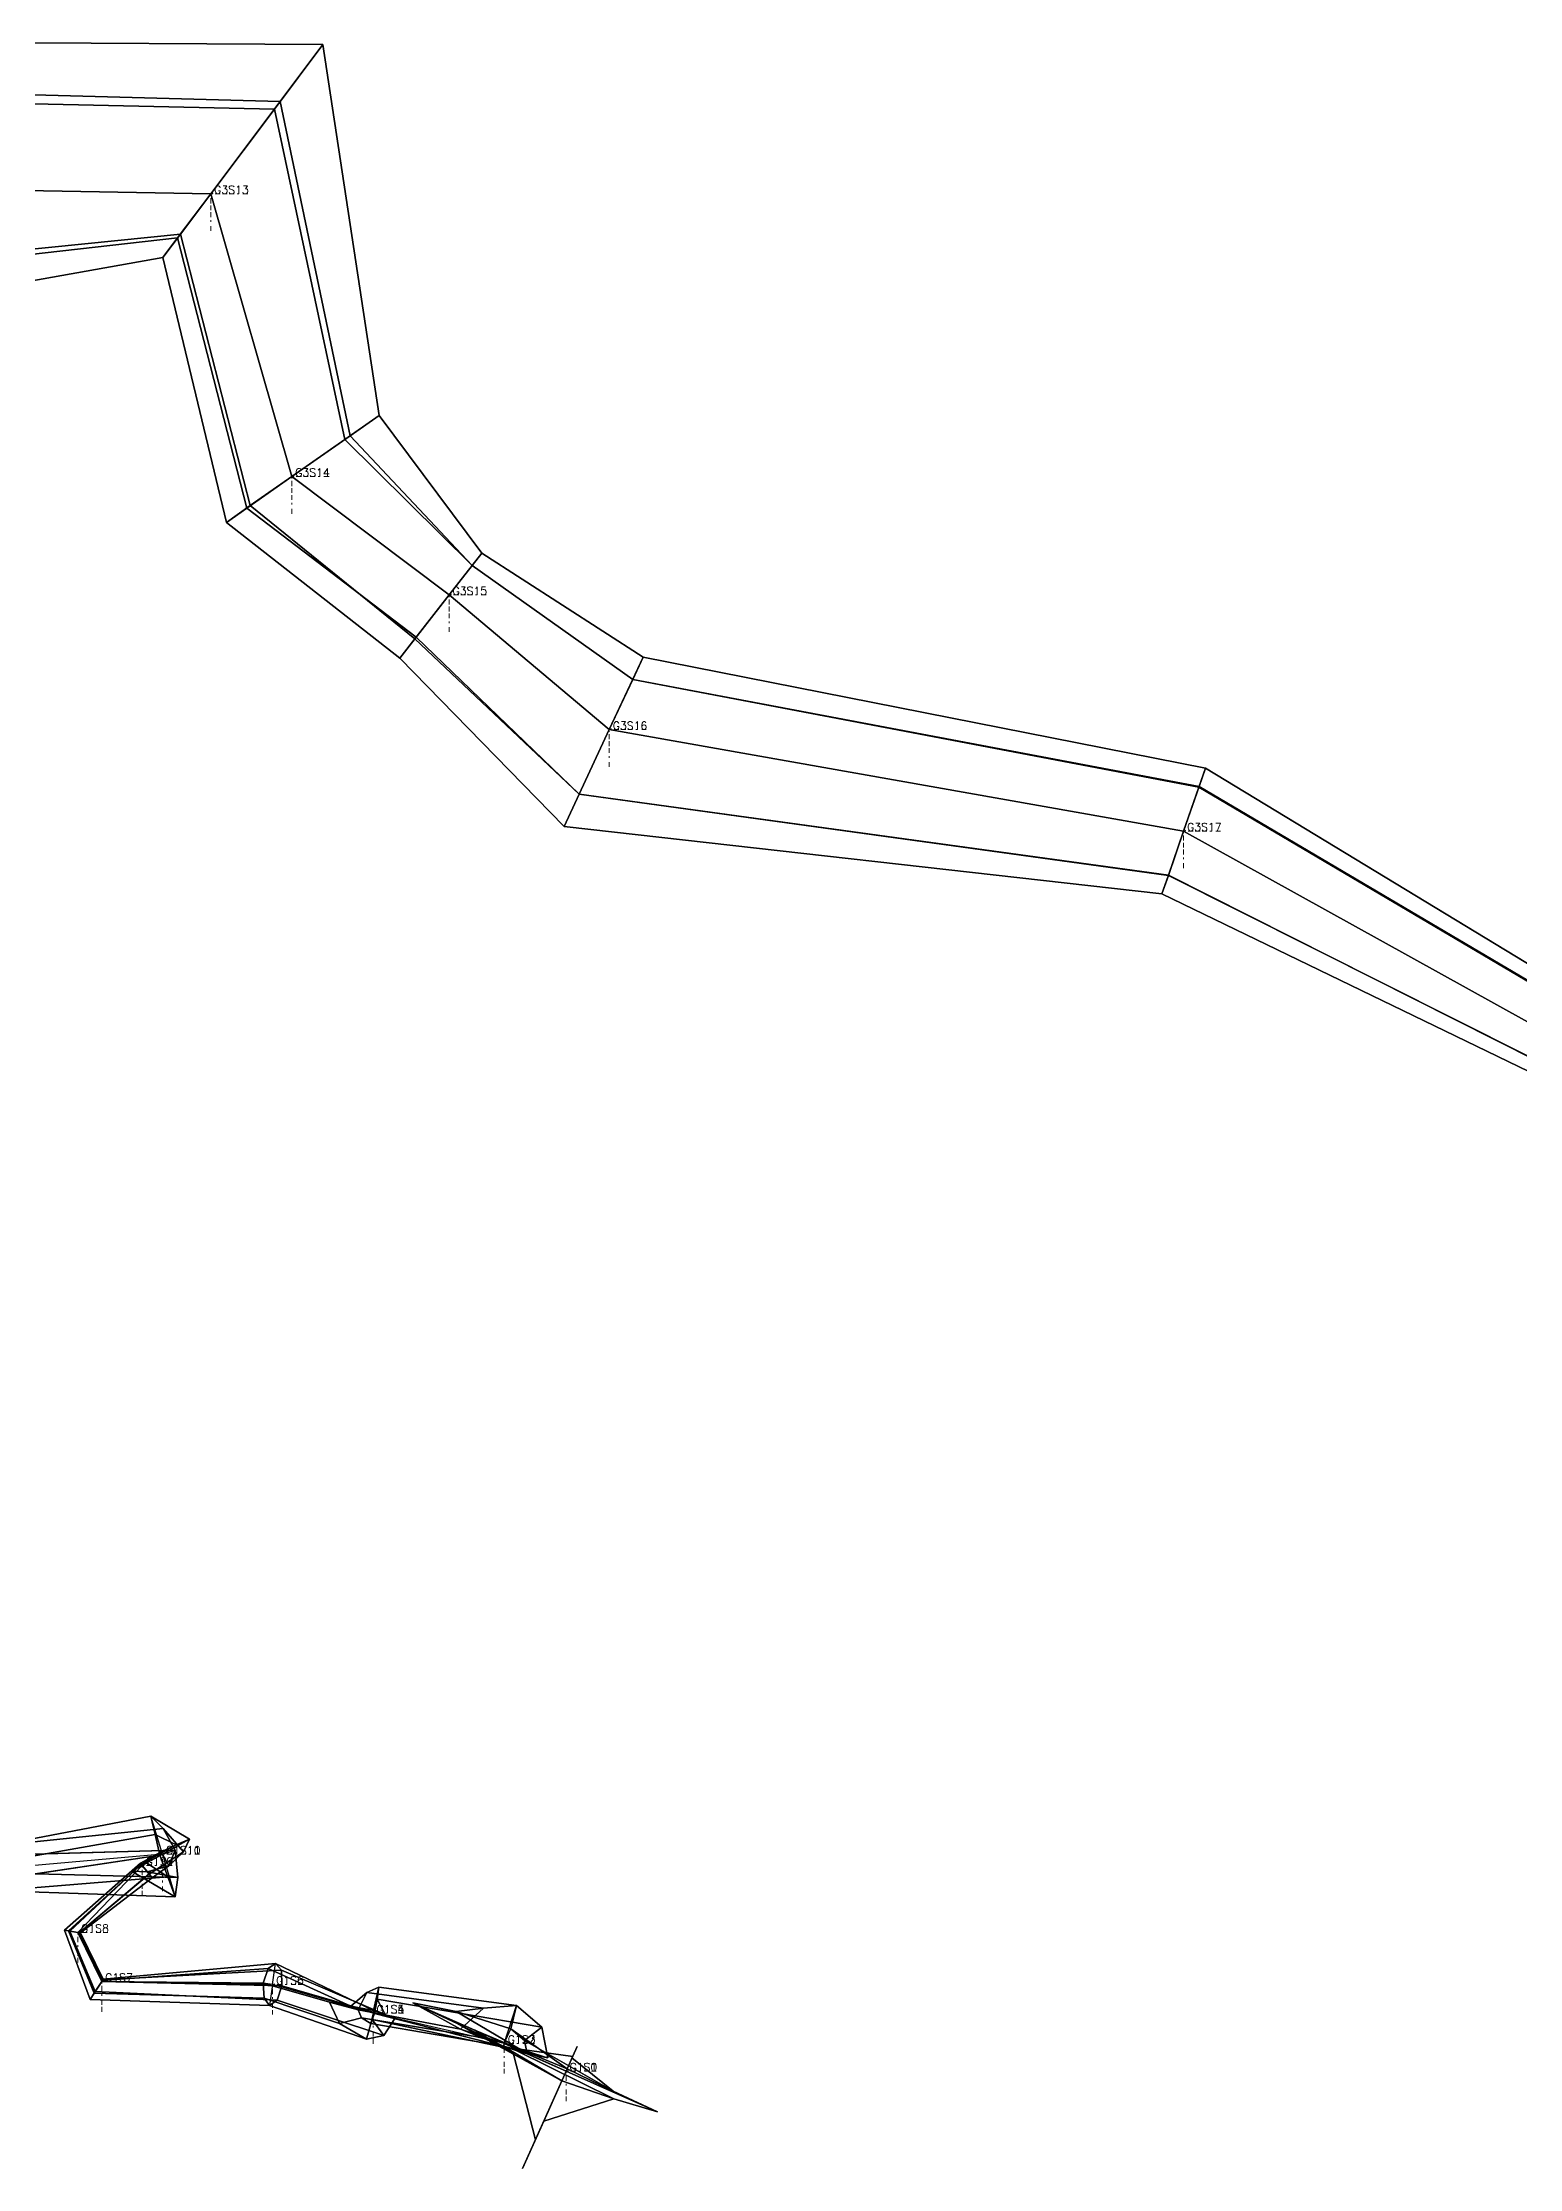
# Model space of a CAD drawing. Extents: x 34233638 to 35010029, y 7400000 to 8016345.
# Drawn here: x 34720131 to 34725671, y 7512400 to 7520370 of the extents above; entities that cross this region are included whole.
import ezdxf

# ---------------------------------------------------------------- set-up
doc = ezdxf.new("R2010")
doc.units = 0
doc.header["$LTSCALE"] = 6
doc.header["$MEASUREMENT"] = 0
doc.header["$PDMODE"] = 1
for name, color, linetype in [('T-3DF1', 245, 'CONTINUOUS'), ('T-3DF2', 243, 'CONTINUOUS'), ('T-3DF3', 241, 'CONTINUOUS'), ('T-3DF4', 243, 'CONTINUOUS'), ('T-3DF5', 245, 'CONTINUOUS'), ('T-3DF6', 247, 'CONTINUOUS'), ('T-3DF7', 249, 'CONTINUOUS'), ('T-3DF8', 247, 'CONTINUOUS'), ('V-FIL', 41, 'CONTINUOUS'), ('V-PROFIL', 65, 'CONTINUOUS'), ('V-PROFIL-C', 65, 'CONTINUOUS'), ('V-PROFIL-P', 65, 'CONTINUOUS'), ('V-STATION', 7, 'CONTINUOUS'), ('V-STATION-C1', 7, 'CONTINUOUS'), ('V-STATION-C2', 7, 'CONTINUOUS'), ('X-CONTOUR', 7, 'CONTINUOUS')]:
    doc.layers.add(name, color=color, linetype=linetype)
doc.styles.add('SIMPLEX', font='simplex')

msp = doc.modelspace()

# ---------------------------------------------------------------- linework, layer by layer
at = {"layer": 'T-3DF1'}
for points in [[(34719877, 7520370, -45405), (34719726, 7520184, -45210), (34721023, 7520149, -45142), (34721183, 7520362, -45266)], [(34721183, 7520362, -45266), (34721023, 7520149, -45142), (34721285, 7518896, -44975), (34721394, 7518972, -45111)], [(34721394, 7518972, -45111), (34721285, 7518896, -44975), (34721742, 7518409, -44692), (34721779, 7518456, -44798)], [(34721779, 7518456, -44798), (34721742, 7518409, -44692), (34722345, 7517982, -44533), (34722384, 7518066, -44673)], [(34722384, 7518066, -44673), (34722345, 7517982, -44533), (34724469, 7517581, -44037), (34724493, 7517650, -44248)], [(34724493, 7517650, -44248), (34724469, 7517581, -44037), (34726340, 7516477, -43751), (34726298, 7516555, -43963)], [(34720571, 7513575, -3524), (34720553, 7513652, -3471), (34719553, 7513476, -3854), (34719565, 7513423, -3908)], [(34720576, 7513587, -2729), (34720632, 7513613, -2679), (34720553, 7513652, -3471), (34720571, 7513575, -3524)], [(34720499, 7513544, -2711), (34720502, 7513541, -2666), (34720632, 7513613, -2679), (34720576, 7513587, -2729)], [(34720214, 7513293, -2374), (34720229, 7513291, -2307), (34720502, 7513541, -2666), (34720499, 7513544, -2711)], [(34720310, 7513034, -2283), (34720325, 7513057, -2170), (34720229, 7513291, -2307), (34720214, 7513293, -2374)], [(34720983, 7513011, -1956), (34720962, 7513038, -1905), (34720325, 7513057, -2170), (34720310, 7513034, -2283)], [(34721346, 7512885, -1774), (34721245, 7512943, -1701), (34720962, 7513038, -1905), (34720983, 7513011, -1956)], [(34721362, 7512943, -1470), (34721328, 7512965, -1416), (34721245, 7512943, -1701), (34721346, 7512885, -1774)], [(34721860, 7512859, -1654), (34721777, 7512891, -1527), (34721328, 7512965, -1416), (34721362, 7512943, -1470)], [(34722079, 7512729, -400), (34721898, 7512828, -325), (34721686, 7512944, -632), (34721859, 7512859, -703)], [(34721859, 7512859, -703), (34721686, 7512944, -632), (34721777, 7512891, -1527), (34721860, 7512859, -1654)], [(34721932, 7512400), (34721980, 7512507, 283), (34721898, 7512828, -325), (34722079, 7512729, -400)]]:
    msp.add_3dface(points, dxfattribs=at)
at = {"layer": 'T-3DF2'}
for points in [[(34719726, 7520184, -45210), (34719437, 7519826, -45105), (34720762, 7519803, -45066), (34721023, 7520149, -45142)], [(34721023, 7520149, -45142), (34720762, 7519803, -45066), (34721066, 7518743, -44911), (34721285, 7518896, -44975)], [(34721285, 7518896, -44975), (34721066, 7518743, -44911), (34721656, 7518299, -44648), (34721742, 7518409, -44692)], [(34721742, 7518409, -44692), (34721656, 7518299, -44648), (34722257, 7517794, -44473), (34722345, 7517982, -44533)], [(34722345, 7517982, -44533), (34722257, 7517794, -44473), (34724411, 7517414, -43948), (34724469, 7517581, -44037)], [(34724469, 7517581, -44037), (34724411, 7517414, -43948), (34726439, 7516290, -43663), (34726340, 7516477, -43751)], [(34720553, 7513652, -3471), (34720537, 7513721, -3424), (34719589, 7513540, -3831), (34719553, 7513476, -3854)], [(34720632, 7513613, -2679), (34720683, 7513634, -2635), (34720537, 7513721, -3424), (34720553, 7513652, -3471)], [(34720502, 7513541, -2666), (34720505, 7513536, -2631), (34720683, 7513634, -2635), (34720632, 7513613, -2679)], [(34720229, 7513291, -2307), (34720263, 7513285, -2274), (34720505, 7513536, -2631), (34720502, 7513541, -2666)], [(34720325, 7513057, -2170), (34720353, 7513101, -2113), (34720263, 7513285, -2274), (34720229, 7513291, -2307)], [(34720962, 7513038, -1905), (34720959, 7513095, -1884), (34720353, 7513101, -2113), (34720325, 7513057, -2170)], [(34721245, 7512943, -1701), (34721208, 7513023, -1665), (34720959, 7513095, -1884), (34720962, 7513038, -1905)], [(34721328, 7512965, -1416), (34721315, 7512995, -1388), (34721208, 7513023, -1665), (34721245, 7512943, -1701)], [(34721898, 7512828, -325), (34721752, 7512918, -263), (34721520, 7513021, -566), (34721686, 7512944, -632)], [(34721686, 7512944, -632), (34721520, 7513021, -566), (34721699, 7512922, -1408), (34721777, 7512891, -1527)], [(34721777, 7512891, -1527), (34721699, 7512922, -1408), (34721315, 7512995, -1388), (34721328, 7512965, -1416)], [(34721980, 7512507, 283), (34722095, 7512765, 400), (34721752, 7512918, -263), (34721898, 7512828, -325)]]:
    msp.add_3dface(points, dxfattribs=at)
at = {"layer": 'T-3DF3'}
for points in [[(34719437, 7519826, -45105), (34719147, 7519469, -45210), (34720637, 7519638, -45126), (34720762, 7519803, -45066)], [(34720762, 7519803, -45066), (34720637, 7519638, -45126), (34720897, 7518624, -44971), (34721066, 7518743, -44911)], [(34721066, 7518743, -44911), (34720897, 7518624, -44971), (34721532, 7518141, -44695), (34721656, 7518299, -44648)], [(34721656, 7518299, -44648), (34721532, 7518141, -44695), (34722144, 7517552, -44537), (34722257, 7517794, -44473)], [(34722257, 7517794, -44473), (34722144, 7517552, -44537), (34724354, 7517247, -44037), (34724411, 7517414, -43948)], [(34724411, 7517414, -43948), (34724354, 7517247, -44037), (34726505, 7516167, -43756), (34726439, 7516290, -43663)], [(34720537, 7513721, -3424), (34720584, 7513675, -3463), (34719651, 7513578, -3854), (34719589, 7513540, -3831)], [(34720683, 7513634, -2635), (34720660, 7513587, -2669), (34720584, 7513675, -3463), (34720537, 7513721, -3424)], [(34720505, 7513536, -2631), (34720531, 7513503, -2655), (34720660, 7513587, -2669), (34720683, 7513634, -2635)], [(34720263, 7513285, -2274), (34720269, 7513284, -2319), (34720531, 7513503, -2655), (34720505, 7513536, -2631)], [(34720353, 7513101, -2113), (34720355, 7513105, -2193), (34720269, 7513284, -2319), (34720263, 7513285, -2274)], [(34720959, 7513095, -1884), (34720977, 7513150, -1905), (34720355, 7513105, -2193), (34720353, 7513101, -2113)], [(34721208, 7513023, -1665), (34721287, 7513009, -1716), (34720977, 7513150, -1905), (34720959, 7513095, -1884)], [(34721315, 7512995, -1388), (34721347, 7513060, -1412), (34721287, 7513009, -1716), (34721208, 7513023, -1665)], [(34721699, 7512922, -1408), (34721785, 7513001, -1489), (34721347, 7513060, -1412), (34721315, 7512995, -1388)], [(34721752, 7512918, -263), (34721921, 7512847, -330), (34721683, 7512988, -625), (34721520, 7513021, -566)], [(34721520, 7513021, -566), (34721683, 7512988, -625), (34721785, 7513001, -1489), (34721699, 7512922, -1408)], [(34722095, 7512765, 400), (34722120, 7512820, 243), (34721921, 7512847, -330), (34721752, 7512918, -263)]]:
    msp.add_3dface(points, dxfattribs=at)
at = {"layer": 'T-3DF4'}
for points in [[(34719147, 7519469, -45210), (34718996, 7519282, -45405), (34720582, 7519564, -45266), (34720637, 7519638, -45126)], [(34720637, 7519638, -45126), (34720582, 7519564, -45266), (34720821, 7518571, -45111), (34720897, 7518624, -44971)], [(34720897, 7518624, -44971), (34720821, 7518571, -45111), (34721471, 7518062, -44798), (34721532, 7518141, -44695)], [(34721532, 7518141, -44695), (34721471, 7518062, -44798), (34722088, 7517431, -44673), (34722144, 7517552, -44537)], [(34722144, 7517552, -44537), (34722088, 7517431, -44673), (34724330, 7517178, -44248), (34724354, 7517247, -44037)], [(34724354, 7517247, -44037), (34724330, 7517178, -44248), (34726533, 7516113, -43963), (34726505, 7516167, -43756)], [(34720584, 7513675, -3463), (34720628, 7513593, -3524), (34719704, 7513567, -3908), (34719651, 7513578, -3854)], [(34720660, 7513587, -2669), (34720605, 7513534, -2729), (34720628, 7513593, -3524), (34720584, 7513675, -3463)], [(34720531, 7513503, -2655), (34720542, 7513489, -2711), (34720605, 7513534, -2729), (34720660, 7513587, -2669)], [(34720269, 7513284, -2319), (34720273, 7513284, -2374), (34720542, 7513489, -2711), (34720531, 7513503, -2655)], [(34720355, 7513105, -2193), (34720358, 7513110, -2283), (34720273, 7513284, -2374), (34720269, 7513284, -2319)], [(34720977, 7513150, -1905), (34721005, 7513169, -1956), (34720358, 7513110, -2283), (34720355, 7513105, -2193)], [(34721287, 7513009, -1716), (34721373, 7512992, -1774), (34721005, 7513169, -1956), (34720977, 7513150, -1905)], [(34721347, 7513060, -1412), (34721393, 7513080, -1470), (34721373, 7512992, -1774), (34721287, 7513009, -1716)], [(34721785, 7513001, -1489), (34721909, 7513011, -1654), (34721393, 7513080, -1470), (34721347, 7513060, -1412)], [(34721683, 7512988, -625), (34721888, 7512923, -703), (34721909, 7513011, -1654), (34721785, 7513001, -1489)], [(34721921, 7512847, -330), (34722099, 7512774, -400), (34721888, 7512923, -703), (34721683, 7512988, -625)], [(34722120, 7512820, 243), (34722136, 7512857), (34722099, 7512774, -400), (34721921, 7512847, -330)]]:
    msp.add_3dface(points, dxfattribs=at)
at = {"layer": 'T-3DF5'}
for points in [[(34718996, 7519282, -45405), (34719175, 7519503, -45494), (34720648, 7519651, -45328), (34720582, 7519564, -45266)], [(34720582, 7519564, -45266), (34720648, 7519651, -45328), (34720910, 7518634, -45173), (34720821, 7518571, -45111)], [(34720821, 7518571, -45111), (34720910, 7518634, -45173), (34721528, 7518135, -44937), (34721471, 7518062, -44798)], [(34721471, 7518062, -44798), (34721528, 7518135, -44937), (34722144, 7517552, -44809), (34722088, 7517431, -44673)], [(34722088, 7517431, -44673), (34722144, 7517552, -44809), (34724355, 7517249, -44366), (34724330, 7517178, -44248)], [(34724330, 7517178, -44248), (34724355, 7517249, -44366), (34726505, 7516165, -44105), (34726533, 7516113, -43963)], [(34720628, 7513593, -3524), (34720639, 7513491, -3592), (34719717, 7513515, -3962), (34719704, 7513567, -3908)], [(34720605, 7513534, -2729), (34720523, 7513512, -2796), (34720639, 7513491, -3592), (34720628, 7513593, -3524)], [(34720273, 7513284, -2374), (34720269, 7513284, -2454), (34720531, 7513504, -2780), (34720542, 7513489, -2711)], [(34720542, 7513489, -2711), (34720531, 7513504, -2780), (34720523, 7513512, -2796), (34720605, 7513534, -2729)], [(34720358, 7513110, -2283), (34720356, 7513107, -2290), (34720269, 7513284, -2454), (34720273, 7513284, -2374)], [(34721005, 7513169, -1956), (34721027, 7513143, -2007), (34720356, 7513107, -2290), (34720358, 7513110, -2283)], [(34721373, 7512992, -1774), (34721416, 7512977, -1803), (34721027, 7513143, -2007), (34721005, 7513169, -1956)], [(34721393, 7513080, -1470), (34721386, 7513035, -1474), (34721416, 7512977, -1803), (34721373, 7512992, -1774)], [(34721909, 7513011, -1654), (34722004, 7512930, -1818), (34721386, 7513035, -1474), (34721393, 7513080, -1470)], [(34721888, 7512923, -703), (34721939, 7512880, -726), (34722004, 7512930, -1818), (34721909, 7513011, -1654)], [(34722099, 7512774, -400), (34722272, 7512690, -470), (34721939, 7512880, -726), (34721888, 7512923, -703)], [(34722136, 7512857), (34722117, 7512815, -6), (34722272, 7512690, -470), (34722099, 7512774, -400)]]:
    msp.add_3dface(points, dxfattribs=at)
at = {"layer": 'T-3DF6'}
for points in [[(34719175, 7519503, -45494), (34719437, 7519826, -45555), (34720762, 7519803, -45366), (34720648, 7519651, -45328)], [(34720648, 7519651, -45328), (34720762, 7519803, -45366), (34721066, 7518743, -45211), (34720910, 7518634, -45173)], [(34720910, 7518634, -45173), (34721066, 7518743, -45211), (34721656, 7518299, -44998), (34721528, 7518135, -44937)], [(34721528, 7518135, -44937), (34721656, 7518299, -44998), (34722257, 7517794, -44873), (34722144, 7517552, -44809)], [(34722144, 7517552, -44809), (34722257, 7517794, -44873), (34724411, 7517414, -44418), (34724355, 7517249, -44366)], [(34724355, 7517249, -44366), (34724411, 7517414, -44418), (34726439, 7516290, -44163), (34726505, 7516165, -44105)], [(34720639, 7513491, -3592), (34720629, 7513419, -3636), (34719681, 7513451, -3985), (34719717, 7513515, -3962)], [(34720269, 7513284, -2454), (34720263, 7513285, -2524), (34720505, 7513536, -2811), (34720531, 7513504, -2780)], [(34720531, 7513504, -2780), (34720505, 7513536, -2811), (34720465, 7513514, -2836), (34720523, 7513512, -2796)], [(34720523, 7513512, -2796), (34720465, 7513514, -2836), (34720629, 7513419, -3636), (34720639, 7513491, -3592)], [(34720356, 7513107, -2290), (34720353, 7513101, -2293), (34720263, 7513285, -2524), (34720269, 7513284, -2454)], [(34721027, 7513143, -2007), (34721029, 7513085, -2028), (34720353, 7513101, -2293), (34720356, 7513107, -2290)], [(34721416, 7512977, -1803), (34721452, 7512962, -1828), (34721029, 7513085, -2028), (34721027, 7513143, -2007)], [(34722004, 7512930, -1818), (34722027, 7512815, -1899), (34721376, 7512981, -1478), (34721386, 7513035, -1474)], [(34721386, 7513035, -1474), (34721376, 7512981, -1478), (34721452, 7512962, -1828), (34721416, 7512977, -1803)], [(34721939, 7512880, -726), (34721949, 7512830, -737), (34722027, 7512815, -1899), (34722004, 7512930, -1818)], [(34722272, 7512690, -470), (34722438, 7512612, -537), (34721949, 7512830, -737), (34721939, 7512880, -726)], [(34722117, 7512815, -6), (34722095, 7512765, -10), (34722438, 7512612, -537), (34722272, 7512690, -470)]]:
    msp.add_3dface(points, dxfattribs=at)
at = {"layer": 'T-3DF7'}
for points in [[(34719437, 7519826, -45555), (34719698, 7520149, -45494), (34721001, 7520120, -45322), (34720762, 7519803, -45366)], [(34720762, 7519803, -45366), (34721001, 7520120, -45322), (34721265, 7518882, -45171), (34721066, 7518743, -45211)], [(34721066, 7518743, -45211), (34721265, 7518882, -45171), (34721743, 7518410, -44939), (34721656, 7518299, -44998)], [(34721656, 7518299, -44998), (34721743, 7518410, -44939), (34722345, 7517982, -44813), (34722257, 7517794, -44873)], [(34722257, 7517794, -44873), (34722345, 7517982, -44813), (34724468, 7517579, -44366), (34724411, 7517414, -44418)], [(34724411, 7517414, -44418), (34724468, 7517579, -44366), (34726342, 7516473, -44103), (34726439, 7516290, -44163)], [(34720629, 7513419, -3636), (34720601, 7513493, -3583), (34719618, 7513413, -3962), (34719681, 7513451, -3985)], [(34720263, 7513285, -2524), (34720233, 7513290, -2469), (34720502, 7513541, -2766), (34720505, 7513536, -2811)], [(34720505, 7513536, -2811), (34720502, 7513541, -2766), (34720517, 7513548, -2786), (34720465, 7513514, -2836)], [(34720465, 7513514, -2836), (34720517, 7513548, -2786), (34720601, 7513493, -3583), (34720629, 7513419, -3636)], [(34720353, 7513101, -2293), (34720329, 7513063, -2289), (34720233, 7513290, -2469), (34720263, 7513285, -2524)], [(34721029, 7513085, -2028), (34721011, 7513031, -2007), (34720329, 7513063, -2289), (34720353, 7513101, -2293)], [(34721452, 7512962, -1828), (34721411, 7512899, -1812), (34721011, 7513031, -2007), (34721029, 7513085, -2028)], [(34722027, 7512815, -1899), (34721946, 7512836, -1780), (34721368, 7512958, -1475), (34721376, 7512981, -1478)], [(34721376, 7512981, -1478), (34721368, 7512958, -1475), (34721411, 7512899, -1812), (34721452, 7512962, -1828)], [(34722438, 7512612, -537), (34722274, 7512661, -475), (34721908, 7512842, -721), (34721949, 7512830, -737)], [(34721949, 7512830, -737), (34721908, 7512842, -721), (34721946, 7512836, -1780), (34722027, 7512815, -1899)], [(34722095, 7512765, -10), (34722012, 7512578, -4), (34722274, 7512661, -475), (34722438, 7512612, -537)]]:
    msp.add_3dface(points, dxfattribs=at)
at = {"layer": 'T-3DF8'}
for points in [[(34719698, 7520149, -45494), (34719877, 7520370, -45405), (34721183, 7520362, -45266), (34721001, 7520120, -45322)], [(34721001, 7520120, -45322), (34721183, 7520362, -45266), (34721394, 7518972, -45111), (34721265, 7518882, -45171)], [(34721265, 7518882, -45171), (34721394, 7518972, -45111), (34721779, 7518456, -44798), (34721743, 7518410, -44939)], [(34721743, 7518410, -44939), (34721779, 7518456, -44798), (34722384, 7518066, -44673), (34722345, 7517982, -44813)], [(34722345, 7517982, -44813), (34722384, 7518066, -44673), (34724493, 7517650, -44248), (34724468, 7517579, -44366)], [(34724468, 7517579, -44366), (34724493, 7517650, -44248), (34726298, 7516555, -43963), (34726342, 7516473, -44103)], [(34720601, 7513493, -3583), (34720571, 7513575, -3524), (34719565, 7513423, -3908), (34719618, 7513413, -3962)], [(34720502, 7513541, -2766), (34720499, 7513544, -2711), (34720576, 7513587, -2729), (34720517, 7513548, -2786)], [(34720517, 7513548, -2786), (34720576, 7513587, -2729), (34720571, 7513575, -3524), (34720601, 7513493, -3583)], [(34720233, 7513290, -2469), (34720214, 7513293, -2374), (34720499, 7513544, -2711), (34720502, 7513541, -2766)], [(34720329, 7513063, -2289), (34720310, 7513034, -2283), (34720214, 7513293, -2374), (34720233, 7513290, -2469)], [(34721011, 7513031, -2007), (34720983, 7513011, -1956), (34720310, 7513034, -2283), (34720329, 7513063, -2289)], [(34721411, 7512899, -1812), (34721346, 7512885, -1774), (34720983, 7513011, -1956), (34721011, 7513031, -2007)], [(34721368, 7512958, -1475), (34721362, 7512943, -1470), (34721346, 7512885, -1774), (34721411, 7512899, -1812)], [(34721946, 7512836, -1780), (34721860, 7512859, -1654), (34721362, 7512943, -1470), (34721368, 7512958, -1475)], [(34722274, 7512661, -475), (34722079, 7512729, -400), (34721859, 7512859, -703), (34721908, 7512842, -721)], [(34721908, 7512842, -721), (34721859, 7512859, -703), (34721860, 7512859, -1654), (34721946, 7512836, -1780)], [(34722012, 7512578, -4), (34721932, 7512400), (34722079, 7512729, -400), (34722274, 7512661, -475)]]:
    msp.add_3dface(points, dxfattribs=at)
at = {"layer": 'V-FIL'}
for points in [[(34719437, 7519826, -45405), (34720762, 7519803, -45266)], [(34720762, 7519803, -45266), (34721066, 7518743, -45111)], [(34721066, 7518743, -45111), (34721656, 7518299, -44798)], [(34721656, 7518299, -44798), (34722257, 7517794, -44673)], [(34722257, 7517794, -44673), (34724411, 7517414, -44248)], [(34724411, 7517414, -44248), (34726439, 7516290, -43963)], [(34720581, 7513578, -3524), (34719635, 7513495, -3908)], [(34720505, 7513536, -2711), (34720581, 7513578, -2729)], [(34720581, 7513578, -2729), (34720581, 7513578, -3524)], [(34720263, 7513285, -2374), (34720505, 7513536, -2711)], [(34720353, 7513101, -2283), (34720263, 7513285, -2374)], [(34720994, 7513090, -1956), (34720353, 7513101, -2283)], [(34721371, 7512982, -1774), (34720994, 7513090, -1956)], [(34721863, 7512869, -1654), (34721371, 7512982, -1470)], [(34721371, 7512982, -1470), (34721371, 7512982, -1774)], [(34722095, 7512765, -400), (34721863, 7512869, -703)], [(34721863, 7512869, -703), (34721863, 7512869, -1654)], [(34722095, 7512765, 0), (34722095, 7512765, -400)]]:
    msp.add_polyline3d(points, dxfattribs=at)
at = {"layer": 'V-PROFIL', "extrusion": (-0.163492, 0.534759, -0.829038)}
for p in [(34720552.9, 7513651.7, -3471.3), (34720584.2, 7513674.9, -3462.5), (34720600.8, 7513493.2, -3583), (34720639, 7513490.6, -3592.2)]:
    msp.add_point(p, dxfattribs=at)
at = {"layer": 'V-PROFIL', "extrusion": (0.550416, 0.305101, -0.777146)}
for p in [(34720632.2, 7513612.9, -2679.1), (34720660.3, 7513586.8, -2669.5), (34720517.3, 7513548.2, -2785.9), (34720523.5, 7513511.6, -2795.9)]:
    msp.add_point(p, dxfattribs=at)
at = {"layer": 'V-PROFIL', "extrusion": (0.788011, 0.615661, 0)}
for p in [(34720501.8, 7513540.8, -2765.7), (34720502, 7513540.6, -2666.4), (34720530.7, 7513503.8, -2779.6), (34720531.3, 7513503, -2655.1)]:
    msp.add_point(p, dxfattribs=at)
at = {"layer": 'V-PROFIL', "extrusion": (0.156434, 0.987688, 0)}
for p in [(34720229.4, 7513290.6, -2307.3), (34720232.5, 7513290.1, -2469.2), (34720268.5, 7513284.4, -2453.9), (34720268.7, 7513284.4, -2319.4)]:
    msp.add_point(p, dxfattribs=at)
at = {"layer": 'V-PROFIL', "extrusion": (-0.848048, 0.529919, 0)}
for p in [(34720355.2, 7513105.3, -2193.1), (34720356.5, 7513107.3, -2290.1), (34720324.7, 7513056.5, -2169.7), (34720329.1, 7513063.5, -2288.5)]:
    msp.add_point(p, dxfattribs=at)
at = {"layer": 'V-PROFIL', "extrusion": (-0.890047, 0.125088, -0.438371)}
for p in [(34720977.5, 7513149.6, -1905.3), (34721026.6, 7513142.7, -2007), (34720961.7, 7513037.6, -1905.3), (34721010.8, 7513030.7, -2007)]:
    msp.add_point(p, dxfattribs=at)
at = {"layer": 'V-PROFIL', "extrusion": (-0.528461, 0.13176, -0.838671)}
for p in [(34721286.5, 7513008.8, -1716.5), (34721245.3, 7512943.3, -1700.8), (34721416.4, 7512976.7, -1803.4), (34721411, 7512899.3, -1812.1)]:
    msp.add_point(p, dxfattribs=at)
at = {"layer": 'V-PROFIL', "extrusion": (-0.798157, 0.184269, -0.573576)}
for p in [(34721346.9, 7513060.3, -1411.7), (34721386, 7513034.8, -1474.3), (34721328.3, 7512965.1, -1416.4), (34721368.4, 7512957.8, -1474.5)]:
    msp.add_point(p, dxfattribs=at)
at = {"layer": 'V-PROFIL', "extrusion": (-0.77906, 0.253132, -0.573576)}
for p in [(34721785.3, 7513001.2, -1489.4), (34722004, 7512930.1, -1817.8), (34721776.9, 7512890.8, -1526.7), (34721945.9, 7512835.9, -1780.5)]:
    msp.add_point(p, dxfattribs=at)
at = {"layer": 'V-PROFIL', "extrusion": (-0.312451, 0.139112, -0.939693)}
for p in [(34721682.7, 7512988.2, -624.9), (34721685.7, 7512943.6, -632.5), (34721907.7, 7512842.3, -721.3), (34721920.6, 7512846.8, -329.9), (34721938.7, 7512879.9, -726), (34721897.9, 7512827.9, -325.2), (34722272.5, 7512690.2, -470.1), (34722273.5, 7512660.6, -474.8)]:
    msp.add_point(p, dxfattribs=at)
at = {"layer": 'V-PROFIL', "extrusion": (-0.913545, 0.406737, 0)}
for p in [(34722117.3, 7512815.2, -5.7), (34722119.7, 7512820.5, 242.6), (34722011.7, 7512578, -3.6), (34721980, 7512506.8, 282.8)]:
    msp.add_point(p, dxfattribs=at)
at = {"layer": 'V-PROFIL-C'}
for points in [[(34720762, 7519803, -45266), (34720762, 7519803, -45066)], [(34720762, 7519803, -45266), (34720762, 7519803, -45366)], [(34721066, 7518743, -45111), (34721066, 7518743, -44911)], [(34721066, 7518743, -45111), (34721066, 7518743, -45211)], [(34721656, 7518299, -44798), (34721656, 7518299, -44648)], [(34721656, 7518299, -44798), (34721656, 7518299, -44998)], [(34722257, 7517794, -44673), (34722257, 7517794, -44473)], [(34722257, 7517794, -44673), (34722257, 7517794, -44873)], [(34724411, 7517414, -44248), (34724411, 7517414, -43948)], [(34724411, 7517414, -44248), (34724411, 7517414, -44418)], [(34720581, 7513578, -3524), (34720537, 7513721, -3424)], [(34720581, 7513578, -2729), (34720465, 7513514, -2836)], [(34720581, 7513578, -2729), (34720683, 7513634, -2635)], [(34720581, 7513578, -3524), (34720629, 7513419, -3636)], [(34720505, 7513536, -2711), (34720505, 7513536, -2631)], [(34720505, 7513536, -2711), (34720505, 7513536, -2811)], [(34720263, 7513285, -2374), (34720263, 7513285, -2274)], [(34720263, 7513285, -2374), (34720263, 7513285, -2524)], [(34720353, 7513101, -2283), (34720353, 7513101, -2113)], [(34720353, 7513101, -2283), (34720353, 7513101, -2293)], [(34720994, 7513090, -1956), (34720959, 7513095, -1884)], [(34720994, 7513090, -1956), (34721029, 7513085, -2028)], [(34721371, 7512982, -1774), (34721208, 7513023, -1665)], [(34721863, 7512869, -703), (34721520, 7513021, -566)], [(34721371, 7512982, -1470), (34721315, 7512995, -1388)], [(34721371, 7512982, -1470), (34721376, 7512981, -1478)], [(34721371, 7512982, -1774), (34721452, 7512962, -1828)], [(34721863, 7512869, -1654), (34721699, 7512922, -1408)], [(34722095, 7512765, -400), (34721752, 7512918, -263)], [(34721863, 7512869, -703), (34721949, 7512830, -737)], [(34721863, 7512869, -1654), (34722027, 7512815, -1899)], [(34722095, 7512765, 0), (34722095, 7512765, 400)], [(34722095, 7512765, 0), (34722095, 7512765, -10)], [(34722095, 7512765, -400), (34722438, 7512612, -537)]]:
    msp.add_polyline3d(points, dxfattribs=at)
at = {"layer": 'V-PROFIL-P'}
for points in [[(34720762, 7519803, -45266), (34721183, 7520362, -45266)], [(34720762, 7519803, -45266), (34720582, 7519564, -45266)], [(34721066, 7518743, -45111), (34721394, 7518972, -45111)], [(34721066, 7518743, -45111), (34720821, 7518571, -45111)], [(34721656, 7518299, -44798), (34721779, 7518456, -44798)], [(34721656, 7518299, -44798), (34721471, 7518062, -44798)], [(34722257, 7517794, -44673), (34722384, 7518066, -44673)], [(34722257, 7517794, -44673), (34722088, 7517431, -44673)], [(34724411, 7517414, -44248), (34724493, 7517650, -44248)], [(34724411, 7517414, -44248), (34724330, 7517178, -44248)], [(34720581, 7513578, -3524), (34720571, 7513575, -3524)], [(34720581, 7513578, -2729), (34720576, 7513587, -2729)], [(34720581, 7513578, -3524), (34720628, 7513593, -3524)], [(34720581, 7513578, -2729), (34720605, 7513534, -2729)], [(34720505, 7513536, -2711), (34720499, 7513544, -2711)], [(34720505, 7513536, -2711), (34720542, 7513489, -2711)], [(34720263, 7513285, -2374), (34720214, 7513293, -2374)], [(34720263, 7513285, -2374), (34720273, 7513284, -2374)], [(34720994, 7513090, -1956), (34721005, 7513169, -1956)], [(34720353, 7513101, -2283), (34720310, 7513034, -2283)], [(34720353, 7513101, -2283), (34720358, 7513110, -2283)], [(34720994, 7513090, -1956), (34720983, 7513011, -1956)], [(34721371, 7512982, -1470), (34721393, 7513080, -1470)], [(34721863, 7512869, -1654), (34721909, 7513011, -1654)], [(34721371, 7512982, -1774), (34721346, 7512885, -1774)], [(34721371, 7512982, -1470), (34721362, 7512943, -1470)], [(34721371, 7512982, -1774), (34721373, 7512992, -1774)], [(34721863, 7512869, -703), (34721888, 7512923, -703)], [(34721863, 7512869, -703), (34721859, 7512859, -703)], [(34721863, 7512869, -1654), (34721860, 7512859, -1654)], [(34722095, 7512765, 0), (34722136, 7512857, 0)], [(34722095, 7512765, 0), (34721932, 7512400, 0)], [(34722095, 7512765, -400), (34722079, 7512729, -400)], [(34722095, 7512765, -400), (34722099, 7512774, -400)]]:
    msp.add_polyline3d(points, dxfattribs=at)
at = {"layer": 'X-CONTOUR'}
for p, q in [((34719877, 7520370, -100000), (34721183, 7520362, -100000)), ((34721183, 7520362, -100000), (34721394, 7518972, -100000)), ((34718996, 7519282, -100000), (34720582, 7519564, -100000)), ((34720582, 7519564, -100000), (34720821, 7518571, -100000)), ((34721394, 7518972, -100000), (34721779, 7518456, -100000)), ((34720821, 7518571, -100000), (34721471, 7518062, -100000)), ((34721779, 7518456, -100000), (34722384, 7518066, -100000)), ((34721471, 7518062, -100000), (34722088, 7517431, -100000)), ((34722384, 7518066, -100000), (34724493, 7517650, -100000)), ((34724493, 7517650, -100000), (34726298, 7516555, -100000)), ((34722088, 7517431, -100000), (34724330, 7517178, -100000)), ((34724330, 7517178, -100000), (34726533, 7516113, -100000)), ((34720571, 7513575, -100000), (34719565, 7513423, -100000)), ((34720628, 7513593, -100000), (34719704, 7513567, -100000)), ((34720499, 7513544, -100000), (34720576, 7513587, -100000)), ((34720576, 7513587, -100000), (34720571, 7513575, -100000)), ((34720605, 7513534, -100000), (34720628, 7513593, -100000)), ((34720214, 7513293, -100000), (34720499, 7513544, -100000)), ((34720273, 7513284, -100000), (34720542, 7513489, -100000)), ((34720542, 7513489, -100000), (34720605, 7513534, -100000)), ((34720310, 7513034, -100000), (34720214, 7513293, -100000)), ((34720358, 7513110, -100000), (34720273, 7513284, -100000)), ((34721005, 7513169, -100000), (34720358, 7513110, -100000)), ((34721373, 7512992, -100000), (34721005, 7513169, -100000)), ((34721393, 7513080, -100000), (34721373, 7512992, -100000)), ((34721909, 7513011, -100000), (34721393, 7513080, -100000)), ((34720983, 7513011, -100000), (34720310, 7513034, -100000)), ((34721346, 7512885, -100000), (34720983, 7513011, -100000)), ((34721888, 7512923, -100000), (34721909, 7513011, -100000)), ((34721362, 7512943, -100000), (34721346, 7512885, -100000)), ((34721860, 7512859, -100000), (34721362, 7512943, -100000)), ((34722099, 7512774, -100000), (34721888, 7512923, -100000)), ((34722079, 7512729, -100000), (34721859, 7512859, -100000)), ((34721859, 7512859, -100000), (34721860, 7512859, -100000)), ((34722136, 7512857, -100000), (34722099, 7512774, -100000)), ((34721932, 7512400, -100000), (34722079, 7512729, -100000))]:
    msp.add_line(p, q, dxfattribs=at)

# ---------------------------------------------------------------- texts
at = {"layer": 'V-STATION', "style": 'SIMPLEX'}
for s, p in [('.G3S13', (34720762, 7519803, -45266)), ('.G3S14', (34721066, 7518743, -45111)), ('.G3S15', (34721656, 7518299, -44798)), ('.G3S16', (34722257, 7517794, -44673)), ('.G3S17', (34724411, 7517414, -44248)), ('.G1S9', (34720505, 7513536, -2711)), ('.G1S10', (34720581, 7513578, -2729)), ('.G1S11', (34720581, 7513578, -3524)), ('.G1S8', (34720263, 7513285, -2374)), ('.G1S7', (34720353, 7513101, -2283)), ('.G1S6', (34720994, 7513090, -1956)), ('.G1S4', (34721371, 7512982, -1470)), ('.G1S5', (34721371, 7512982, -1774)), ('.G1S2', (34721863, 7512869, -703)), ('.G1S3', (34721863, 7512869, -1654)), ('.G1S1', (34722095, 7512765, -400)), ('.G1S0', (34722095, 7512765))]:
    msp.add_text(s, height=30, dxfattribs=at).set_placement(p)
at = {"layer": 'V-STATION-C1', "extrusion": (5.32184e-17, -1, 2.66092e-16), "style": 'SIMPLEX'}
for s, p in [('.G3S13', (34720762, -45266, -7519803)), ('.G3S14', (34721066, -45111, -7518743)), ('.G3S15', (34721656, -44798, -7518299)), ('.G3S16', (34722257, -44673, -7517794)), ('.G3S17', (34724411, -44248, -7517414)), ('.G1S10', (34720581, -2729, -7513578)), ('.G1S11', (34720581, -3524, -7513578)), ('.G1S9', (34720505, -2711, -7513536)), ('.G1S8', (34720263, -2374, -7513285)), ('.G1S7', (34720353, -2283, -7513101)), ('.G1S6', (34720994, -1956, -7513090)), ('.G1S4', (34721371, -1470, -7512982)), ('.G1S5', (34721371, -1774, -7512982)), ('.G1S2', (34721863, -703, -7512869)), ('.G1S3', (34721863, -1654, -7512869)), ('.G1S1', (34722095, -400, -7512765)), ('.G1S0', (34722095, 0, -7512765))]:
    msp.add_text(s, height=30, dxfattribs=at).set_placement(p)
at = {"layer": 'V-STATION-C2', "extrusion": (-1, -3.87043e-15, 7.74086e-15), "style": 'SIMPLEX'}
for s, p in [('.G3S13', (-7519803, -45266, -34720762)), ('.G3S14', (-7518743, -45111, -34721066)), ('.G3S15', (-7518299, -44798, -34721656)), ('.G3S16', (-7517794, -44673, -34722257)), ('.G3S17', (-7517414, -44248, -34724411)), ('.G1S10', (-7513578, -2729, -34720581)), ('.G1S11', (-7513578, -3524, -34720581)), ('.G1S9', (-7513536, -2711, -34720505)), ('.G1S8', (-7513285, -2374, -34720263)), ('.G1S7', (-7513101, -2283, -34720353)), ('.G1S6', (-7513090, -1956, -34720994)), ('.G1S4', (-7512982, -1470, -34721371)), ('.G1S5', (-7512982, -1774, -34721371)), ('.G1S2', (-7512869, -703, -34721863)), ('.G1S3', (-7512869, -1654, -34721863)), ('.G1S1', (-7512765, -400, -34722095)), ('.G1S0', (-7512765, 0, -34722095))]:
    msp.add_text(s, height=30, dxfattribs=at).set_placement(p)

doc.saveas('drawing.dxf')
